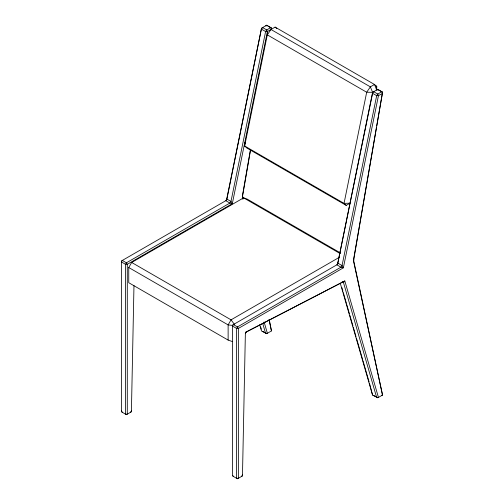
<?xml version="1.0" encoding="UTF-8"?>
<svg xmlns="http://www.w3.org/2000/svg" width="504" height="504" viewBox="0 0 504 504"><rect width="100%" height="100%" fill="white"/><g stroke="black" fill="none" stroke-linecap="round" stroke-linejoin="round"><path stroke-width="0.76" d="M340.288 283.298L372.569 395.111L377.779 397.801L382.53 395.054L353.493 260.959L382.555 92.276L378.466 89.914L376.683 89.958L376.771 86.449L374.485 84.477L275.108 27.103L267.385 31.563L265.608 31.538L261.513 29.175L262.615 27.562L266.711 29.925L267.385 31.563L232.306 203.685L127.292 264.317L125.534 264.317L121.445 261.954L122.321 260.436L126.416 262.798L127.292 264.317L127.292 414.168L125.534 414.168L125.534 264.317L126.416 262.798L229.881 203.062L230.983 201.449L265.608 31.538L266.711 29.925L270.799 27.562L271.461 29.207L271.486 28.155L270.799 27.562L266.711 25.2L261.538 28.186L226.894 199.086L225.792 200.699L121.445 260.946L121.445 411.806L126.416 414.679L131.405 411.793L131.405 410.785M245.303 143.829L244.793 142.437L244.661 146.002L344.037 203.377L350.009 203.188L346.21 205.38L246.834 148.006L244.661 146.002L267.309 34.864L270.982 29.484L370.358 86.858L372.607 92.308L372.582 93.303L337.529 264.436L232.514 325.067L232.514 475.934L237.478 478.8L242.468 475.921L242.468 474.907L241.573 476.438M131.405 411.793L133.976 285.554M242.468 475.921L245.391 332.426L344.818 280.948L378.441 397.417L376.658 397.473L343.507 282.637L342.147 281.849M267.385 31.563L267.309 34.864L366.685 92.238L372.607 92.308L377.779 89.321L381.868 91.684L382.555 92.276L376.784 125.59M372.569 395.111L369.539 383.456M259.755 324.941L261.5 330.983L266.711 333.679L271.461 330.933L269.331 319.977M382.53 395.054L353.707 260.807L353.707 258.836L376.519 127.14M242.569 195.413L242.928 199.13M353.707 258.836L353.707 260.807M242.638 194.708L250.425 149.776M250.589 149.713L242.43 196.831L242.638 195.369M376.236 89.542L376.639 87.223M226.466 200.308L261.538 28.186M337.529 264.436L372.607 92.308M381.868 395.438L382.555 394.052M232.514 341.605L228.129 340.087L128.753 282.712L128.753 267.523L131.676 262.464L243.602 197.845L247.155 199.086L340.408 252.92M130.505 412.316L131.103 411.296M246.248 332.041L245.353 333.516L245.391 332.426L344.818 280.948L343.507 282.637L342.392 282.259M242.619 198.891L243.602 197.845L340.257 253.644M339.583 257.172L231.053 319.838L228.129 324.897L228.129 340.087M265.614 25.83L267.397 25.792L266.711 25.2M232.514 325.408L228.129 324.897L128.753 267.523M375.411 85.661L376.771 86.449M268.078 26.183L271.486 28.155M226.894 199.086L230.983 201.449L232.306 203.685L229.881 203.062L225.792 200.699M262.615 331.317L266.711 333.679M373.685 395.438L375.732 396.616M131.676 262.464L231.053 319.838L234.555 324.563M377.779 89.321L378.466 89.914M275.108 27.103L276.822 28.583M346.21 205.38L344.037 203.377L366.685 92.238L370.358 86.858L374.485 84.477L376.683 89.958M232.804 475.423L233.39 476.438M121.445 410.791L122.321 412.316M341.806 287.406L342.903 291.186M343.337 292.698L346.393 303.288M346.828 304.8L349.448 313.872M349.889 315.391L352.945 325.975M353.38 327.487L356 336.565M356.435 338.077L362.552 359.251M362.987 360.769L369.098 381.944M264.096 321.949L267.372 333.295L265.589 333.346L262.754 323.524M260.65 326.894L261.305 329.162M242.638 196.686L242.972 198.217M268.972 319.435L271.461 330.933M376.677 95.665L342.052 265.57L340.95 267.189L237.478 326.926L236.603 328.444L236.603 478.296L238.361 478.296L238.361 328.444L237.478 326.926L233.39 324.563L232.514 326.082L236.603 328.444L238.361 328.444L343.375 267.813L378.454 95.684L377.779 94.046L373.685 91.684L372.582 93.303L376.677 95.665L378.454 95.684L382.53 93.328L381.868 91.684L377.779 94.046L376.677 95.665M337.957 263.208L336.855 264.827L340.95 267.189L343.375 267.813L342.052 265.57L337.957 263.208"/></g></svg>
